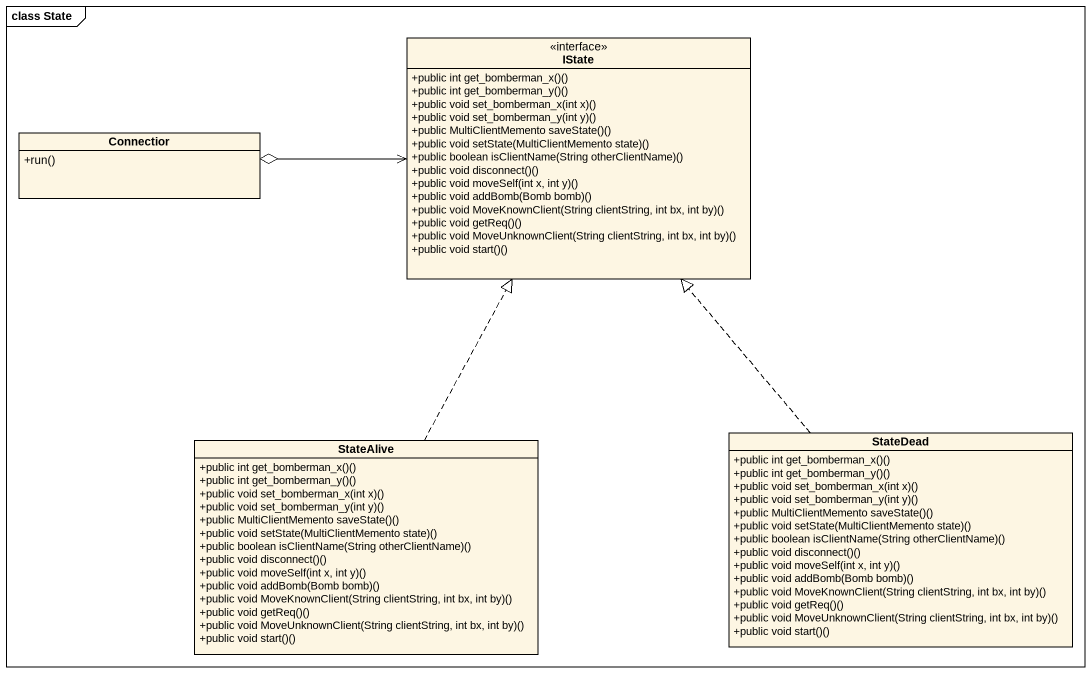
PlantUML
@startuml
mainframe class State
hide circle
hide empty members
skinparam classAttributeIconSize 0
interface IState {
  +public int get_bomberman_x()()
  +public int get_bomberman_y()()
  +public void set_bomberman_x(int x)()
  +public void set_bomberman_y(int y)()
  +public MultiClientMemento saveState()()
  +public void setState(MultiClientMemento state)()
  +public boolean isClientName(String otherClientName)()
  +public void disconnect()()
  +public void moveSelf(int x, int y)()
  +public void addBomb(Bomb bomb)()
  +public void MoveKnownClient(String clientString, int bx, int by)()
  +public void getReq()()
  +public void MoveUnknownClient(String clientString, int bx, int by)()
  +public void start()()
}
class Connectior {
  +run()
}
class StateAlive {
  +public int get_bomberman_x()()
  +public int get_bomberman_y()()
  +public void set_bomberman_x(int x)()
  +public void set_bomberman_y(int y)()
  +public MultiClientMemento saveState()()
  +public void setState(MultiClientMemento state)()
  +public boolean isClientName(String otherClientName)()
  +public void disconnect()()
  +public void moveSelf(int x, int y)()
  +public void addBomb(Bomb bomb)()
  +public void MoveKnownClient(String clientString, int bx, int by)()
  +public void getReq()()
  +public void MoveUnknownClient(String clientString, int bx, int by)()
  +public void start()()
}
class StateDead {
  +public int get_bomberman_x()()
  +public int get_bomberman_y()()
  +public void set_bomberman_x(int x)()
  +public void set_bomberman_y(int y)()
  +public MultiClientMemento saveState()()
  +public void setState(MultiClientMemento state)()
  +public boolean isClientName(String otherClientName)()
  +public void disconnect()()
  +public void moveSelf(int x, int y)()
  +public void addBomb(Bomb bomb)()
  +public void MoveKnownClient(String clientString, int bx, int by)()
  +public void getReq()()
  +public void MoveUnknownClient(String clientString, int bx, int by)()
  +public void start()()
}
Connectior o-right-> IState
StateAlive .up.|> IState
StateDead .up.|> IState
@enduml
